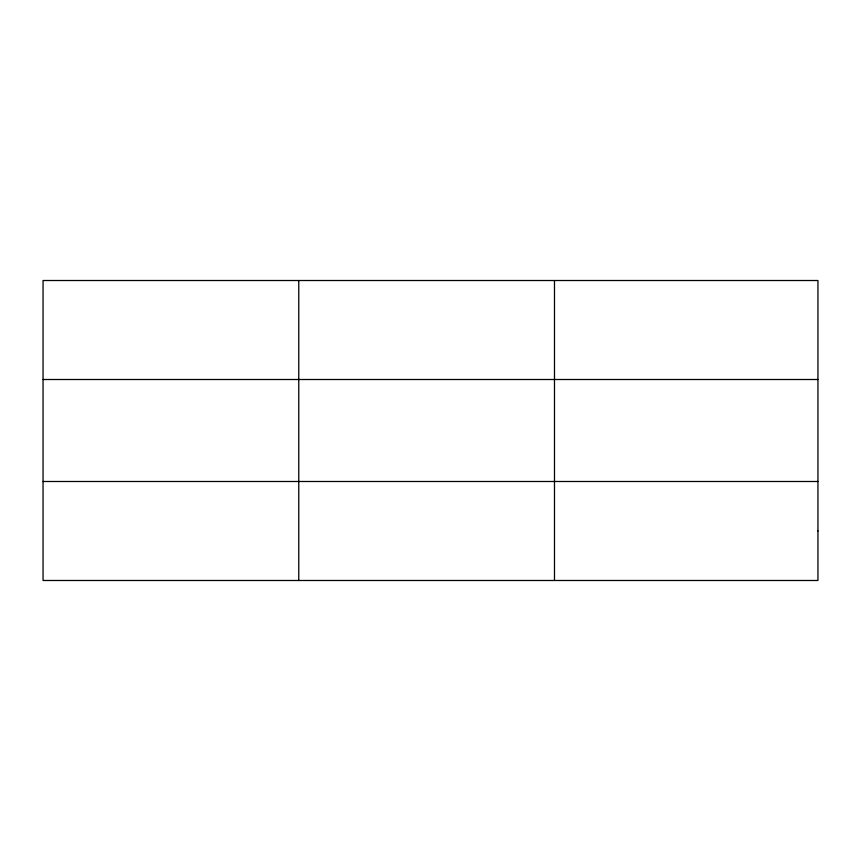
<?xml version="1.0" encoding="UTF-8"?>
<svg xmlns="http://www.w3.org/2000/svg" width="861" height="861" viewBox="0 0 861 861"><rect width="100%" height="100%" fill="white"/><g stroke="black" fill="none" stroke-linecap="round" stroke-linejoin="round"><path stroke-width="1.29" d="M298.767 580.486L298.767 280.514M554.484 580.486L554.484 280.514M43.05 379.507L817.95 379.507M43.05 481.493L817.95 481.493M817.95 530.989L817.95 580.486L43.05 580.486L43.05 280.514L817.95 280.514L817.95 530.989"/></g></svg>
